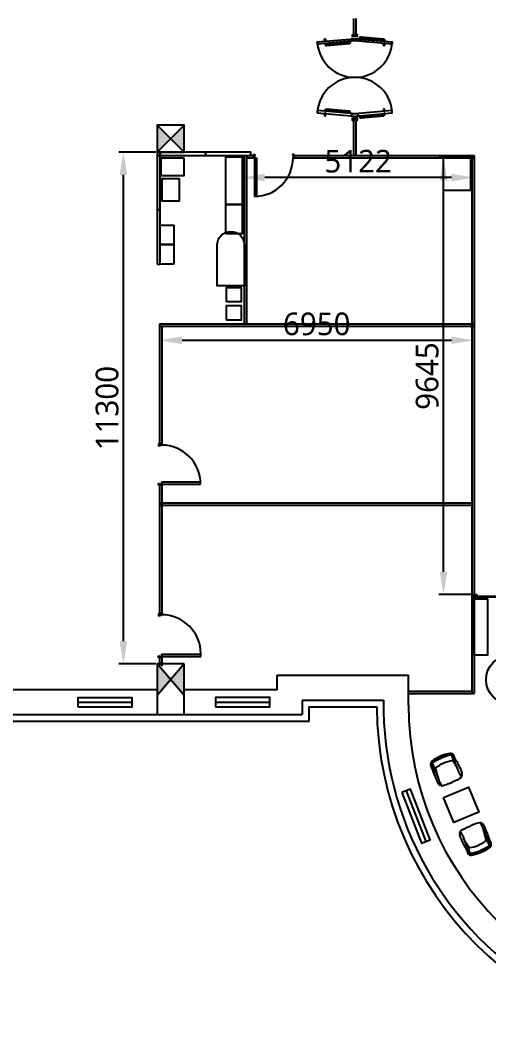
# Model space of a CAD drawing. Header units: millimetres. Extents: x -126150 to 252300, y 0 to 89100.
# Drawn here: x 169887 to 180226, y 18310 to 40906 of the extents above; entities that cross this region are included whole.
import ezdxf
from ezdxf.xclip import XClip

# ---------------------------------------------------------------- set-up
doc = ezdxf.new("R2010")
doc.units = ezdxf.units.MM
doc.header["$LTSCALE"] = 1500
doc.header["$XCLIPFRAME"] = 0
doc.linetypes.add('CEN', pattern=[62, 60, -1, 0, -1])
doc.layers.get('Defpoints').update_dxf_attribs({"color": 167})
doc.layers.add('arch', color=8, linetype='Continuous')
doc.layers.add('XREF', color=7, linetype='CEN')
doc.styles.add('명칭3', font='malgun.ttf', dxfattribs={"height": 500})
doc.dimstyles.new('칫수선$0', dxfattribs={"dimtxt": 500, "dimasz": 500, "dimexe": 100, "dimexo": 30, "dimgap": 100, "dimtad": 1, "dimdec": 0, "dimzin": 0, "dimdsep": 46, "dimtxsty": '명칭3', "dimcen": 0, "dimclrt": 256, "dimadec": 0, "dimazin": 0, "dimtfac": 1.142857, "dimtdec": 0, "dimtix": 1, "dimtofl": 0, "dimtmove": 0, "dimatfit": 3, "dimfxl": 1, "dimtolj": 1, "dimtzin": 0, "dimarcsym": 0})

# ---------------------------------------------------------------- blocks, each defined once
blk = doc.blocks.new('문틀3')
at = {"color": 0}
for p, q in [((-15, 32), (-15, -38)), ((13, 32), (-15, 32)), ((13, -18), (13, 32)), ((-15, -38), (25, -38)), ((25, -18), (13, -18)), ((25, -38), (25, -18))]:
    blk.add_line(p, q, dxfattribs=at)
blk = doc.blocks.new('1')
at = {"color": 0}
for p, q in [((133331, 9955, 0), (133332, 9957, 0)), ((133331, 9953, 0), (133331, 9955, 0)), ((133331, 9952, 0), (133331, 9953, 0)), ((133331, 9947, 0), (133331, 9952, 0)), ((133331, 9941, 0), (133331, 9947, 0)), ((133331, 9939, 0), (133331, 9947, 0)), ((133332, 9966, 0), (133333, 9967, 0)), ((133332, 9965, 0), (133332, 9966, 0)), ((133332, 9963, 0), (133332, 9965, 0)), ((133332, 9962, 0), (133332, 9963, 0)), ((133332, 9961, 0), (133332, 9962, 0)), ((133332, 9960, 0), (133332, 9961, 0)), ((133332, 9958, 0), (133332, 9960, 0)), ((133332, 9957, 0), (133332, 9958, 0)), ((133333, 9967, 0), (133334, 9969, 0)), ((133334, 9970, 0), (133336, 9971, 0)), ((133334, 9969, 0), (133334, 9970, 0)), ((133336, 9971, 0), (133337, 9973, 0)), ((133337, 9973, 0), (133338, 9974, 0)), ((133338, 9974, 0), (133340, 9975, 0)), ((133340, 9975, 0), (133342, 9975, 0)), ((133342, 9975, 0), (133343, 9975, 0)), ((133343, 9975, 0), (133390, 9982, 0)), ((133343, 9975, 0), (133343, 9975, 0)), ((133390, 9982, 0), (133443, 9987, 0)), ((133443, 9987, 0), (133504, 9990, 0)), ((133504, 9990, 0), (133572, 9991, 0)), ((133640, 9990, 0), (133572, 9991, 0)), ((133700, 9987, 0), (133640, 9990, 0)), ((133754, 9982, 0), (133700, 9987, 0)), ((133801, 9975, 0), (133754, 9982, 0)), ((133801, 9975, 0), (133801, 9975, 0)), ((133802, 9975, 0), (133801, 9975, 0)), ((133804, 9975, 0), (133802, 9975, 0)), ((133805, 9974, 0), (133804, 9975, 0)), ((133807, 9973, 0), (133805, 9974, 0)), ((133808, 9971, 0), (133807, 9973, 0)), ((133810, 9970, 0), (133808, 9971, 0)), ((133810, 9969, 0), (133810, 9970, 0)), ((133811, 9967, 0), (133810, 9969, 0)), ((133812, 9966, 0), (133811, 9967, 0)), ((133812, 9965, 0), (133812, 9966, 0)), ((133812, 9963, 0), (133812, 9965, 0)), ((133812, 9962, 0), (133812, 9963, 0)), ((133812, 9961, 0), (133812, 9962, 0)), ((133812, 9960, 0), (133812, 9961, 0)), ((133812, 9958, 0), (133812, 9960, 0)), ((133812, 9957, 0), (133812, 9958, 0)), ((133812, 9955, 0), (133812, 9957, 0)), ((133812, 9953, 0), (133812, 9955, 0)), ((133812, 9952, 0), (133812, 9953, 0)), ((133812, 9947, 0), (133812, 9952, 0)), ((133813, 9941, 0), (133812, 9947, 0)), ((133813, 9939, 0), (133812, 9947, 0)), ((133281, 9860, 0), (133282, 9871, 0)), ((133281, 9846, 0), (133281, 9860, 0)), ((133281, 9831, 0), (133281, 9846, 0)), ((133281, 9814, 0), (133281, 9831, 0)), ((133281, 9797, 0), (133281, 9814, 0)), ((133281, 9778, 0), (133281, 9797, 0)), ((133282, 9758, 0), (133281, 9778, 0)), ((133282, 9880, 0), (133284, 9887, 0)), ((133282, 9871, 0), (133282, 9880, 0)), ((133282, 9737, 0), (133282, 9758, 0)), ((133283, 9715, 0), (133282, 9737, 0)), ((133284, 9887, 0), (133286, 9893, 0)), ((133295, 9933, 0), (133295, 9897, 0)), ((133322, 9933, 0), (133322, 9897, 0)), ((133331, 9939, 0), (133331, 9941, 0)), ((133331, 9923, 0), (133331, 9939, 0)), ((133331, 9901, 0), (133331, 9923, 0)), ((133332, 9892, 0), (133331, 9901, 0)), ((133331, 9893, 0), (133333, 9887, 0)), ((133333, 9887, 0), (133335, 9880, 0)), ((133335, 9737, 0), (133334, 9715, 0)), ((133335, 9880, 0), (133335, 9871, 0)), ((133335, 9871, 0), (133336, 9860, 0)), ((133336, 9797, 0), (133335, 9778, 0)), ((133335, 9778, 0), (133335, 9758, 0)), ((133335, 9758, 0), (133335, 9737, 0)), ((133336, 9860, 0), (133336, 9846, 0)), ((133336, 9846, 0), (133336, 9831, 0)), ((133336, 9831, 0), (133336, 9814, 0)), ((133336, 9814, 0), (133336, 9797, 0)), ((133337, 9764, 0), (133336, 9789, 0)), ((133338, 9754, 0), (133337, 9764, 0)), ((133341, 9717, 0), (133338, 9754, 0)), ((133344, 9684, 0), (133341, 9717, 0)), ((133799, 9684, 0), (133803, 9717, 0)), ((133803, 9717, 0), (133806, 9754, 0)), ((133806, 9754, 0), (133807, 9764, 0)), ((133807, 9764, 0), (133808, 9789, 0)), ((133809, 9871, 0), (133808, 9860, 0)), ((133808, 9860, 0), (133808, 9846, 0)), ((133808, 9846, 0), (133808, 9831, 0)), ((133808, 9831, 0), (133808, 9814, 0)), ((133808, 9814, 0), (133808, 9797, 0)), ((133808, 9797, 0), (133808, 9778, 0)), ((133808, 9778, 0), (133809, 9758, 0)), ((133811, 9887, 0), (133809, 9880, 0)), ((133809, 9880, 0), (133809, 9871, 0)), ((133809, 9758, 0), (133809, 9737, 0)), ((133809, 9737, 0), (133810, 9715, 0)), ((133813, 9893, 0), (133811, 9887, 0)), ((133812, 9901, 0), (133813, 9923, 0)), ((133812, 9892, 0), (133812, 9901, 0)), ((133813, 9939, 0), (133813, 9941, 0)), ((133813, 9923, 0), (133813, 9939, 0)), ((133822, 9933, 0), (133822, 9897, 0)), ((133849, 9933, 0), (133849, 9897, 0)), ((133860, 9887, 0), (133858, 9893, 0)), ((133862, 9880, 0), (133860, 9887, 0)), ((133861, 9715, 0), (133862, 9737, 0)), ((133862, 9871, 0), (133862, 9880, 0)), ((133863, 9860, 0), (133862, 9871, 0)), ((133862, 9778, 0), (133863, 9797, 0)), ((133862, 9758, 0), (133862, 9778, 0)), ((133862, 9737, 0), (133862, 9758, 0)), ((133863, 9846, 0), (133863, 9860, 0)), ((133863, 9831, 0), (133863, 9846, 0)), ((133863, 9814, 0), (133863, 9831, 0)), ((133863, 9797, 0), (133863, 9814, 0)), ((133283, 9690, 0), (133283, 9715, 0)), ((133284, 9664, 0), (133283, 9690, 0)), ((133285, 9636, 0), (133284, 9664, 0)), ((133285, 9605, 0), (133285, 9636, 0)), ((133286, 9604, 0), (133285, 9605, 0)), ((133287, 9601, 0), (133286, 9604, 0)), ((133288, 9599, 0), (133287, 9601, 0)), ((133290, 9597, 0), (133288, 9599, 0)), ((133290, 9597, 0), (133290, 9597, 0)), ((133294, 9595, 0), (133290, 9597, 0)), ((133300, 9593, 0), (133294, 9595, 0)), ((133295, 9594, 0), (133295, 9461, 0)), ((133306, 9592, 0), (133300, 9593, 0)), ((133311, 9592, 0), (133306, 9592, 0)), ((133317, 9593, 0), (133311, 9592, 0)), ((133323, 9595, 0), (133317, 9593, 0)), ((133322, 9594, 0), (133322, 9563, 0)), ((133322, 9563, 0), (133322, 9461, 0)), ((133327, 9597, 0), (133323, 9595, 0)), ((133329, 9599, 0), (133327, 9597, 0)), ((133327, 9597, 0), (133327, 9597, 0)), ((133330, 9601, 0), (133329, 9599, 0)), ((133331, 9604, 0), (133330, 9601, 0)), ((133332, 9605, 0), (133331, 9604, 0)), ((133333, 9664, 0), (133332, 9636, 0)), ((133332, 9636, 0), (133332, 9605, 0)), ((133334, 9691, 0), (133333, 9664, 0)), ((133334, 9715, 0), (133334, 9691, 0)), ((133340, 9454, 0), (133349, 9531, 0)), ((133349, 9653, 0), (133344, 9684, 0)), ((133353, 9624, 0), (133349, 9653, 0)), ((133349, 9531, 0), (133350, 9535, 0)), ((133350, 9538, 0), (133351, 9542, 0)), ((133350, 9535, 0), (133350, 9538, 0)), ((133351, 9542, 0), (133352, 9545, 0)), ((133352, 9545, 0), (133353, 9548, 0)), ((133358, 9598, 0), (133353, 9624, 0)), ((133353, 9548, 0), (133355, 9551, 0)), ((133355, 9551, 0), (133356, 9553, 0)), ((133356, 9553, 0), (133358, 9556, 0)), ((133363, 9574, 0), (133358, 9598, 0)), ((133358, 9556, 0), (133361, 9558, 0)), ((133361, 9558, 0), (133365, 9560, 0)), ((133366, 9563, 0), (133363, 9574, 0)), ((133365, 9560, 0), (133370, 9560, 0)), ((133366, 9563, 0), (133366, 9562, 0)), ((133367, 9560, 0), (133366, 9562, 0)), ((133370, 9560, 0), (133372, 9560, 0)), ((133372, 9560, 0), (133372, 9560, 0)), ((133372, 9560, 0), (133423, 9546, 0)), ((133423, 9546, 0), (133476, 9535, 0)), ((133476, 9535, 0), (133526, 9529, 0)), ((133526, 9529, 0), (133572, 9528, 0)), ((133618, 9529, 0), (133572, 9528, 0)), ((133668, 9535, 0), (133618, 9529, 0)), ((133721, 9546, 0), (133668, 9535, 0)), ((133772, 9560, 0), (133721, 9546, 0)), ((133772, 9560, 0), (133772, 9560, 0)), ((133774, 9560, 0), (133772, 9560, 0)), ((133779, 9560, 0), (133774, 9560, 0)), ((133777, 9560, 0), (133778, 9562, 0)), ((133778, 9563, 0), (133781, 9574, 0)), ((133778, 9563, 0), (133778, 9562, 0)), ((133783, 9558, 0), (133779, 9560, 0)), ((133781, 9574, 0), (133786, 9598, 0)), ((133786, 9556, 0), (133783, 9558, 0)), ((133786, 9598, 0), (133791, 9624, 0)), ((133788, 9553, 0), (133786, 9556, 0)), ((133789, 9551, 0), (133788, 9553, 0)), ((133790, 9548, 0), (133789, 9551, 0)), ((133792, 9545, 0), (133790, 9548, 0)), ((133791, 9624, 0), (133795, 9653, 0)), ((133793, 9542, 0), (133792, 9545, 0)), ((133793, 9538, 0), (133793, 9542, 0)), ((133794, 9535, 0), (133793, 9538, 0)), ((133795, 9531, 0), (133794, 9535, 0)), ((133795, 9653, 0), (133799, 9684, 0)), ((133804, 9454, 0), (133795, 9531, 0)), ((133810, 9715, 0), (133810, 9691, 0)), ((133810, 9691, 0), (133811, 9664, 0)), ((133811, 9664, 0), (133812, 9636, 0)), ((133812, 9636, 0), (133812, 9605, 0)), ((133812, 9605, 0), (133813, 9604, 0)), ((133813, 9604, 0), (133814, 9601, 0)), ((133814, 9601, 0), (133815, 9599, 0)), ((133815, 9599, 0), (133817, 9597, 0)), ((133817, 9597, 0), (133821, 9595, 0)), ((133817, 9597, 0), (133817, 9597, 0)), ((133821, 9595, 0), (133827, 9593, 0)), ((133822, 9594, 0), (133822, 9563, 0)), ((133822, 9563, 0), (133822, 9461, 0)), ((133827, 9593, 0), (133832, 9592, 0)), ((133832, 9592, 0), (133838, 9592, 0)), ((133838, 9592, 0), (133844, 9593, 0)), ((133844, 9593, 0), (133850, 9595, 0)), ((133849, 9594, 0), (133849, 9461, 0)), ((133850, 9595, 0), (133854, 9597, 0)), ((133854, 9597, 0), (133856, 9599, 0)), ((133854, 9597, 0), (133854, 9597, 0)), ((133856, 9599, 0), (133857, 9601, 0)), ((133857, 9601, 0), (133858, 9604, 0)), ((133858, 9604, 0), (133859, 9605, 0)), ((133859, 9636, 0), (133860, 9664, 0)), ((133859, 9605, 0), (133859, 9636, 0)), ((133860, 9664, 0), (133861, 9690, 0)), ((133861, 9690, 0), (133861, 9715, 0)), ((133295, 9461, 0), (133322, 9461, 0)), ((133339, 9440, 0), (133340, 9454, 0)), ((133339, 9431, 0), (133339, 9440, 0)), ((133340, 9429, 0), (133339, 9431, 0)), ((133339, 9431, 0), (133339, 9431, 0)), ((133341, 9427, 0), (133340, 9429, 0)), ((133342, 9426, 0), (133341, 9427, 0)), ((133344, 9425, 0), (133342, 9426, 0)), ((133346, 9424, 0), (133344, 9425, 0)), ((133349, 9423, 0), (133346, 9424, 0)), ((133351, 9423, 0), (133349, 9423, 0)), ((133400, 9412, 0), (133351, 9423, 0)), ((133351, 9423, 0), (133351, 9423, 0)), ((133355, 9386, 0), (133361, 9412, 0)), ((133453, 9405, 0), (133400, 9412, 0)), ((133511, 9401, 0), (133453, 9405, 0)), ((133572, 9399, 0), (133511, 9401, 0)), ((133572, 9399, 0), (133632, 9401, 0)), ((133632, 9401, 0), (133690, 9405, 0)), ((133690, 9405, 0), (133744, 9412, 0)), ((133744, 9412, 0), (133793, 9423, 0)), ((133789, 9386, 0), (133783, 9412, 0)), ((133793, 9423, 0), (133795, 9423, 0)), ((133793, 9423, 0), (133793, 9423, 0)), ((133795, 9423, 0), (133798, 9424, 0)), ((133798, 9424, 0), (133800, 9425, 0)), ((133800, 9425, 0), (133802, 9426, 0)), ((133802, 9426, 0), (133803, 9427, 0)), ((133803, 9427, 0), (133804, 9429, 0)), ((133805, 9440, 0), (133804, 9454, 0)), ((133804, 9429, 0), (133805, 9431, 0)), ((133805, 9431, 0), (133805, 9440, 0)), ((133805, 9431, 0), (133805, 9431, 0)), ((133849, 9461, 0), (133822, 9461, 0))]:
    blk.add_line(p, q, dxfattribs=at)
for centre, radius, start, end in [((133308, 9933, 0), 13.3, 0, 180), ((133835, 9933, 0), 13.3, 0, 180), ((133308, 9854, 0), 45.5, 59.464, 120.1902), ((133835, 9854, 0), 45.5, 59.8098, 120.536), ((133372, 9461, 0), 76.7, 180, 257.0037), ((133372, 9461, 0), 50, 180, 257.0037), ((133572, 10328, 0), 967, 257.0037, 282.9963), ((133572, 10328, 0), 940, 257.0037, 282.9963), ((133772, 9461, 0), 50, 282.9963, 0), ((133772, 9461, 0), 76.7, 282.9963, 0)]:
    blk.add_arc(centre, radius, start, end, dxfattribs=at)
for points, knots in [([(133331, 9947, 0), (133331, 9948, 0), (133331, 9949, 0), (133331, 9951, 0), (133331, 9951, 0)], [0, 0, 0, 0, 3.144716, 4.374955, 4.374955, 4.374955, 4.374955]), ([(133812, 9947, 0), (133812, 9948, 0), (133812, 9949, 0), (133812, 9951, 0), (133812, 9951, 0)], [0, 0, 0, 0, 3.144716, 4.374955, 4.374955, 4.374955, 4.374955]), ([(133331, 9939, 0), (133331, 9939, 0), (133331, 9935, 0), (133331, 9928, 0), (133331, 9919, 0), (133331, 9911, 0), (133331, 9904, 0), (133331, 9898, 0), (133332, 9895, 0), (133332, 9893, 0)], [0, 0, 0, 0, 2.508809, 11.774259, 20.413863, 28.277147, 35.372913, 41.760594, 46.39044, 46.39044, 46.39044, 46.39044]), ([(133336, 9789, 0), (133336, 9787, 0), (133336, 9780, 0), (133337, 9772, 0), (133337, 9766, 0), (133337, 9764, 0)], [0, 0, 0, 0, 6.602502, 20.084004, 24.910806, 24.910806, 24.910806, 24.910806]), ([(133808, 9789, 0), (133808, 9787, 0), (133808, 9780, 0), (133807, 9772, 0), (133807, 9766, 0), (133807, 9764, 0)], [0, 0, 0, 0, 6.602502, 20.084004, 24.910806, 24.910806, 24.910806, 24.910806]), ([(133813, 9939, 0), (133813, 9939, 0), (133813, 9935, 0), (133813, 9928, 0), (133813, 9919, 0), (133813, 9911, 0), (133813, 9904, 0), (133812, 9898, 0), (133812, 9895, 0), (133812, 9893, 0)], [0, 0, 0, 0, 2.508809, 11.774259, 20.413863, 28.277147, 35.372913, 41.760594, 46.39044, 46.39044, 46.39044, 46.39044]), ([(133368, 9565, 0), (133368, 9565, 0), (133368, 9565, 0), (133368, 9564, 0), (133368, 9564, 0), (133368, 9563, 0), (133368, 9563, 0), (133368, 9563, 0)], [0, 0, 0, 0, 0.51218, 1.056524, 1.604318, 2.125846, 2.593214, 2.593214, 2.593214, 2.593214]), ([(133351, 9426, 0), (133354, 9426, 0), (133359, 9425, 0), (133366, 9423, 0), (133375, 9421, 0), (133384, 9419, 0), (133395, 9417, 0), (133406, 9415, 0), (133419, 9413, 0), (133432, 9411, 0), (133446, 9409, 0), (133459, 9408, 0), (133471, 9407, 0), (133482, 9406, 0), (133495, 9405, 0), (133508, 9405, 0), (133523, 9404, 0), (133539, 9404, 0), (133555, 9403, 0), (133567, 9403, 0), (133572, 9403, 0)], [0, 0, 0, 0, 7.282537, 15.221161, 23.935757, 33.543876, 44.164639, 55.911564, 68.778606, 82.382173, 96.154559, 109.275035, 121.159997, 132.603251, 144.532305, 157.620734, 172.542706, 189.04602, 206.227621, 222.359385, 222.359385, 222.359385, 222.359385]), ([(133351, 9425, 0), (133351, 9425, 0), (133351, 9425, 0), (133351, 9424, 0), (133351, 9423, 0), (133351, 9423, 0), (133351, 9423, 0), (133351, 9423, 0)], [0, 0, 0, 0, 0.513298, 1.672591, 2.491069, 2.896647, 2.937366, 2.937366, 2.937366, 2.937366]), ([(133793, 9426, 0), (133790, 9426, 0), (133785, 9425, 0), (133777, 9423, 0), (133769, 9421, 0), (133759, 9419, 0), (133749, 9417, 0), (133737, 9415, 0), (133725, 9413, 0), (133712, 9411, 0), (133698, 9409, 0), (133685, 9408, 0), (133673, 9407, 0), (133661, 9406, 0), (133649, 9405, 0), (133636, 9405, 0), (133621, 9404, 0), (133605, 9404, 0), (133588, 9403, 0), (133577, 9403, 0), (133572, 9403, 0)], [0, 0, 0, 0, 7.282537, 15.221161, 23.935757, 33.543876, 44.164639, 55.911564, 68.778606, 82.382173, 96.154559, 109.275035, 121.159997, 132.603251, 144.532305, 157.620734, 172.542706, 189.04602, 206.227621, 222.359385, 222.359385, 222.359385, 222.359385]), ([(133793, 9425, 0), (133793, 9425, 0), (133793, 9425, 0), (133793, 9424, 0), (133793, 9423, 0), (133793, 9423, 0), (133793, 9423, 0), (133793, 9423, 0)], [0, 0, 0, 0, 0.513298, 1.672591, 2.491069, 2.896647, 2.937366, 2.937366, 2.937366, 2.937366])]:
    blk.add_open_spline(points, degree=3, knots=knots, dxfattribs=at)
for points in [[(133366, 9562, 0), (133366, 9561, 0), (133366, 9561, 0), (133367, 9560, 0)], [(133368, 9563, 0), (133368, 9562, 0), (133368, 9561, 0), (133368, 9560, 0)], [(133778, 9562, 0), (133778, 9561, 0), (133777, 9561, 0), (133777, 9560, 0)], [(133351, 9426, 0), (133351, 9426, 0), (133351, 9426, 0), (133351, 9425, 0)], [(133793, 9426, 0), (133793, 9426, 0), (133793, 9426, 0), (133793, 9425, 0)]]:
    blk.add_open_spline(points, degree=3, dxfattribs=at)
blk = doc.blocks.new('*D64')
at = {"layer": 'arch', "color": 0, "lineweight": -2}
for p, q in [((155781, 31015), (155781, 30592)), ((162731, 30965), (162731, 30592)), ((156281, 30692), (162231, 30692))]:
    blk.add_line(p, q, dxfattribs=at)
at = {"layer": 'arch', "color": 0}
for points in [[(156281, 30776), (156281, 30609), (155781, 30692)], [(162231, 30609), (162231, 30776), (162731, 30692)]]:
    blk.add_solid(points, dxfattribs=at)
at = {"layer": 'Defpoints', "color": 0}
for p in [(155781, 31045), (162731, 30995), (162731, 30692)]:
    blk.add_point(p, dxfattribs=at)
at = {"layer": 'arch', "color": 0, "insert": (159256, 31051), "char_height": 500, "attachment_point": 5, "style": '명칭3'}
blk.add_mtext('\\A1;6950', dxfattribs=at)
blk = doc.blocks.new('*D65')
at = {"layer": 'arch', "color": 0, "lineweight": -2}
for p, q in [((162701, 34725), (161956, 34725)), ((162056, 25580), (162056, 34225)), ((162701, 25080), (161956, 25080))]:
    blk.add_line(p, q, dxfattribs=at)
at = {"layer": 'arch', "color": 0}
for points in [[(162139, 34225), (161972, 34225), (162056, 34725)], [(161972, 25580), (162139, 25580), (162056, 25080)]]:
    blk.add_solid(points, dxfattribs=at)
at = {"layer": 'Defpoints', "color": 0}
for p in [(162056, 34725), (162731, 34725), (162731, 25080)]:
    blk.add_point(p, dxfattribs=at)
at = {"layer": 'arch', "color": 0, "insert": (161697, 29902), "char_height": 500, "attachment_point": 5, "rotation": 90, "style": '명칭3'}
blk.add_mtext('\\A1;9645', dxfattribs=at)
blk = doc.blocks.new('*D66')
at = {"layer": 'arch', "color": 0, "lineweight": -2}
for p, q in [((155701, 34845), (154887, 34845)), ((154987, 24045), (154987, 34345)), ((155701, 23545), (154887, 23545))]:
    blk.add_line(p, q, dxfattribs=at)
at = {"layer": 'arch', "color": 0}
for points in [[(155070, 34345), (154903, 34345), (154987, 34845)], [(154903, 24045), (155070, 24045), (154987, 23545)]]:
    blk.add_solid(points, dxfattribs=at)
at = {"layer": 'Defpoints', "color": 0}
for p in [(154987, 34845), (155731, 34845), (155731, 23545)]:
    blk.add_point(p, dxfattribs=at)
at = {"layer": 'arch', "color": 0, "insert": (154627, 29195), "char_height": 500, "attachment_point": 5, "rotation": 90, "style": '명칭3'}
blk.add_mtext('\\A1;11300', dxfattribs=at)
blk = doc.blocks.new('*D67')
at = {"layer": 'arch', "color": 0, "lineweight": -2}
for p, q in [((157609, 34714), (157609, 34186)), ((162731, 34695), (162731, 34186)), ((162231, 34286), (158109, 34286))]:
    blk.add_line(p, q, dxfattribs=at)
at = {"layer": 'arch', "color": 0}
for points in [[(158109, 34369), (158109, 34202), (157609, 34286)], [(162231, 34202), (162231, 34369), (162731, 34286)]]:
    blk.add_solid(points, dxfattribs=at)
at = {"layer": 'Defpoints', "color": 0}
for p in [(157609, 34744), (162731, 34725), (157609, 34286)]:
    blk.add_point(p, dxfattribs=at)
at = {"layer": 'arch', "color": 0, "insert": (160170, 34645), "char_height": 500, "attachment_point": 5, "style": '명칭3'}
blk.add_mtext('\\A1;5122', dxfattribs=at)
blk = doc.blocks.new('XR-사무동', base_point=(461, 408.4))
at = {"layer": 'arch'}
h = blk.add_hatch(color=256, dxfattribs=at)
h.dxf.hatch_style = 1
h.paths.add_polyline_path([(156331.1, 35444.7), (156031.1, 35144.7), (156331.1, 34844.7)])
h.paths.add_polyline_path([(155731.1, 35444.7), (155731.1, 34844.7), (156031.1, 35144.7)])
h = blk.add_hatch(color=256, dxfattribs=at)
h.dxf.hatch_style = 1
h.paths.add_polyline_path([(156331.1, 23544.7), (156031.1, 23194.7), (156331.1, 22844.7)])
h.paths.add_polyline_path([(156031.1, 23194.7), (155731.1, 23544.7), (155731.1, 22844.7)])
for p, q in [((160071.1, 37797.5), (160071.1, 37449.5)), ((160121.1, 37797.5), (160121.1, 37449.5)), ((160003.7, 37296.1), (160004.9, 37282.2)), ((160192.9, 37345.9), (160194.2, 37359.9)), ((160234.3, 37393.5), (160728.4, 37350.3)), ((160735.9, 37298.4), (160737.1, 37312.4)), ((160760.8, 37296.3), (160735.9, 37298.4)), ((160762, 37310.2), (160760.8, 37296.3)), ((159435.8, 37246.5), (159460.7, 37248.6)), ((159437.1, 37232.5), (159435.8, 37246.5)), ((159460.7, 37248.6), (159462, 37234.7)), ((159971.3, 37242.1), (159477.1, 37198.9)), ((159437.1, 35765.4), (159435.8, 35751.4)), ((159435.8, 35751.4), (159460.7, 35749.2)), ((159460.7, 35749.2), (159462, 35763.2)), ((159971.3, 35755.8), (159477.1, 35799)), ((160003.7, 35701.8), (160004.9, 35715.7)), ((160760.8, 35701.6), (160735.9, 35699.4)), ((160762, 35687.7), (160760.8, 35701.6)), ((160071.1, 35549.3), (160071.1, 34774.7)), ((160121.1, 35549.3), (160121.1, 34774.7)), ((160121.1, 35549.3), (160121.1, 34774.7)), ((160192.9, 35651.9), (160194.2, 35638)), ((160234.3, 35604.4), (160728.4, 35647.6)), ((160735.9, 35699.4), (160737.1, 35685.5)), ((155731.1, 34844.7), (156331.1, 35444.7)), ((155731.1, 35444.7), (156331.1, 34844.7)), ((157661.1, 31044.7), (157661.1, 34774.7)), ((157661.1, 34774.7), (157851.1, 34774.7)), ((157711.1, 31044.7), (157711.1, 34774.7)), ((157711.1, 34724.7), (157851.1, 34724.7)), ((157854.1, 34724.7), (157929.1, 34724.7)), ((157879.1, 34724.7), (157879.1, 33870.7)), ((157929.1, 34724.7), (157929.1, 33872.2)), ((158761.1, 34774.7), (162731.1, 34774.7)), ((158761.1, 34724.7), (162731.1, 34724.7)), ((160531.1, 34774.7), (162731.1, 34774.7)), ((162681.1, 34724.7), (162681.1, 22894.7)), ((162731.1, 34774.7), (162731.1, 22894.7)), ((155781.1, 31044.7), (155781.1, 28404.7)), ((162731.1, 31044.7), (155781.1, 31044.7)), ((162731.1, 30994.7), (155781.1, 30994.7)), ((155831.1, 30994.7), (155831.1, 28404.7)), ((155831.1, 27567.7), (156688.7, 27567.7)), ((155831.1, 27492.7), (155831.1, 27567.7)), ((155781.1, 27489.7), (155781.1, 24657.9)), ((155831.1, 27517.7), (156690.1, 27517.7)), ((155831.1, 27484.7), (155831.1, 24644.7)), ((162681.1, 27094.7), (155781.1, 27094.7)), ((162681.1, 27044.7), (155781.1, 27044.7)), ((155831.1, 23759.9), (156696.1, 23759.9)), ((155831.1, 23684.9), (155831.1, 23759.9)), ((155831.1, 23734.7), (155831.1, 23494.7)), ((156696.1, 23709.9), (156696.1, 23764.9)), ((156331.1, 23544.7), (155731.1, 22844.7)), ((156331.1, 22844.7), (155731.1, 23544.7)), ((156331.1, 23544.7), (155731.1, 22844.7)), ((156331.1, 22844.7), (155731.1, 23544.7)), ((155781.1, 23684.7), (155781.1, 23494.7)), ((155831.1, 23709.9), (156696.1, 23709.9)), ((158381.4, 23295.1), (161281.1, 23295.1)), ((158381.4, 22974.7), (158381.4, 23295.1)), ((161281.1, 22635.2), (161281.1, 23295.1)), ((155731.1, 22974.7), (150331.1, 22974.7)), ((158381.4, 22974.7), (156331.1, 22974.7)), ((161281.1, 22944.7), (162681.1, 22944.7)), ((161281.1, 22894.7), (162731.1, 22894.7)), ((161281.1, 22894.7), (162731.1, 22894.7)), ((153976.4, 22698.6), (155176.4, 22698.6)), ((157018, 22699.7), (158218, 22699.7)), ((158931.6, 22745.1), (158931.6, 22424.7)), ((158931.6, 22745.1), (160731.1, 22745.1)), ((140381.1, 22424.7), (158931.6, 22424.7)), ((159081.6, 22595.1), (159081.6, 22274.7)), ((159081.6, 22595.1), (160581.1, 22595.1)), ((159081.6, 22274.7), (140231.1, 22274.7)), ((161230.6, 20743.2), (161666.5, 19625.1))]:
    blk.add_line(p, q, dxfattribs=at)
for points in [[(159267.1, 37281.9), (160163.7, 37360.3), (160168, 37310.5), (159271.5, 37232.1)], [(160920.8, 37232.1), (160024.2, 37310.5), (160028.6, 37360.3), (160925.2, 37281.9)], [(160046.1, 37449.3), (160146.1, 37449.3), (160146.1, 37399.3), (160046.1, 37399.3)], [(159267.1, 35716), (160163.7, 35637.6), (160168, 35687.4), (159271.5, 35765.8)], [(160920.8, 35765.8), (160024.2, 35687.4), (160028.6, 35637.6), (160925.2, 35716)], [(160046.1, 35599.3), (160146.1, 35599.3), (160146.1, 35549.3), (160046.1, 35549.3)], [(155731.1, 34844.7), (156331.1, 34844.7), (156331.1, 35444.7), (155731.1, 35444.7)], [(155801.1, 34844.7), (155731.1, 34844.7), (155731.1, 34774.7), (155801.1, 34774.7)], [(155801.1, 34844.7), (155801.1, 34774.7), (156801.1, 34774.7), (156801.1, 34844.7)], [(156801.1, 34844.7), (156801.1, 34774.7), (157801.1, 34774.7), (157801.1, 34844.7)], [(155731.1, 33574.7), (155801.1, 33574.7), (155801.1, 34774.7), (155731.1, 34774.7)], [(156318.1, 34722.7), (156318.1, 34322.7), (155818.1, 34322.7), (155818.1, 34722.7)], [(157609.2, 34743.8), (157609.2, 33693.8), (157249.2, 33693.8), (157249.2, 34743.8)], [(162055.6, 34749), (162655.6, 34749), (162655.6, 33999), (162055.6, 33999)], [(156218.7, 34268), (156218.7, 33768), (155838.7, 33768), (155838.7, 34268)], [(157249.2, 33044.4), (157249.2, 33693.8), (157609.2, 33693.8), (157609.2, 33044.4)], [(155731.1, 32374.7), (155801.1, 32374.7), (155801.1, 33574.7), (155731.1, 33574.7)], [(155801.1, 33234.7), (156101.1, 33234.7), (156101.1, 32804.7), (155801.1, 32804.7)], [(156101.1, 32374.7), (155801.1, 32374.7), (155801.1, 32804.7), (156101.1, 32804.7)], [(157264.1, 31540.1), (157264.1, 31860.1), (157584.1, 31860.1), (157584.1, 31540.1)], [(157264.1, 31140.1), (157264.1, 31460.1), (157584.1, 31460.1), (157584.1, 31140.1)], [(162791.1, 25080.1), (162791.1, 24980.1), (162731.1, 24980.1), (162731.1, 25080.1)], [(172906.1, 25035.1), (162731.1, 25035.1), (162731.1, 25025.1), (172906.1, 25025.1)], [(162731.1, 24980.1), (163031.1, 24980.1), (163031.1, 23740.1), (162731.1, 23740.1)], [(156331.1, 23544.7), (155731.1, 23544.7), (155731.1, 22424.7), (156331.1, 22424.7)], [(153976.4, 22598.6), (155176.4, 22598.6), (155176.4, 22798.6), (153976.4, 22798.6)], [(157018, 22599.7), (158218, 22599.7), (158218, 22799.7), (157018, 22799.7)], [(162052.8, 20592.3), (162605.7, 20825.3), (162838.7, 20272.4), (162285.8, 20039.4)], [(161137.5, 20706.8), (161573.3, 19588.8), (161759.7, 19661.5), (161323.8, 20779.5)]]:
    blk.add_lwpolyline(points, close=True, dxfattribs=at)
for points in [[(159439, 37348.1), (159440, 37348.2, -0.4142136), (159453, 37337.3), (159456.4, 37298.4), (159431.5, 37296.3), (159428.1, 37335.1, -0.4142136)], [(160740, 37196.7), (160739, 37196.8, -0.4142136), (160728.1, 37209.8), (160731.5, 37248.6), (160756.4, 37246.5), (160753, 37207.6, -0.4142136)], [(159439, 35649.8), (159440, 35649.7, 0.4142136), (159453, 35660.6), (159456.4, 35699.4), (159431.5, 35701.6), (159428.1, 35662.8, 0.4142136)], [(160740, 35801.2), (160739, 35801.1, 0.4142136), (160728.1, 35788.1), (160731.5, 35749.2), (160756.4, 35751.4), (160753, 35790.3, 0.4142136)], [(157657, 32794.4), (157657, 31894.4), (157057, 31894.4), (157057, 32794.4, -1)]]:
    blk.add_lwpolyline(points, format="xyb", close=True, dxfattribs=at)
for points in [[(159475, 37223.8), (159969.1, 37267, 0.4142136), (159980, 37280), (159978.8, 37294)], [(160726.2, 37325.4), (160232.1, 37368.6, 0.4142136), (160219.1, 37357.7), (160217.9, 37343.8)], [(159475, 35774.1), (159969.1, 35730.9, -0.4142136), (159980, 35717.9), (159978.8, 35703.9)], [(160726.2, 35672.5), (160232.1, 35629.3, -0.4142136), (160219.1, 35640.2), (160217.9, 35654.1)]]:
    blk.add_lwpolyline(points, format="xyb", dxfattribs=at)
blk.add_circle((163531.1, 23194.7), 535.4, dxfattribs=at)
for centre, radius, start, end in [((160231, 37356.7), 37, 85, 175), ((160725.1, 37313.4), 12, 355, 85), ((160725.1, 37313.4), 37, 355, 85), ((160096.1, 37329.3), 830.4, 183.27475, 356.72525), ((159473.9, 37235.7), 37, 185, 275), ((159473.9, 37235.7), 12, 185, 275), ((159968, 37279), 37, 275, 5), ((160096.1, 35668.6), 830.4, 3.27475, 176.72525), ((159473.9, 35762.2), 37, 85, 175), ((159473.9, 35762.2), 12, 85, 175), ((159968, 35718.9), 37, 355, 85), ((160231, 35641.2), 37, 185, 275), ((160725.1, 35684.4), 12, 275, 5), ((160725.1, 35684.4), 37, 275, 5), ((157879.1, 34724.7), 854, 270, 360), ((155831.1, 27517.7), 859, 0, 90), ((155831.1, 23764.9), 865, 0, 90), ((168066.1, 22646), 7335.7, 179.22581, 0.77419), ((168066.1, 22645), 6785, 180.08261, 359.91739), ((168066.1, 22645.5), 7485.2, 180.38588, 359.61412)]:
    blk.add_arc(centre, radius, start, end, dxfattribs=at)
at = {"layer": 'arch', "xscale": -1}
for p, rotation in [((157866.5, 34757.1), 180), ((155798.8, 27505.1), 270), ((155798.8, 23697.3), 270)]:
    blk.add_blockref('문틀3', p, dxfattribs=dict(at, rotation=rotation))
at = {"layer": 'arch'}
for name, p, rotation in [('문틀3', (158745.8, 34757.1), 180), ('문틀3', (155798.8, 28389.4), 270), ('문틀3', (155798.8, 24634.6), 270), ('1', (281440.4, 82015.2, -0.3), 202.8562315052708), ('1', (43439.2, -41124.6, -0.3), 22.85623150527094)]:
    blk.add_blockref(name, p, dxfattribs=dict(at, rotation=rotation))
dim = blk.add_linear_dim(base=(154986.6, 34844.7), p1=(155731.1, 23544.7), p2=(155731.1, 34844.7), angle=90, dimstyle='칫수선$0', override={"dimclrt": 0}, dxfattribs=at)
dim.commit()
dim.dimension.update_dxf_attribs({"geometry": '*D66', "text_midpoint": (154986.6, 29194.7), "dimtype": 128})
for base, p1, p2, picture, middle in [((157609.2, 34285.6), (162731.1, 34724.7), (157609.2, 34743.8), '*D67', (160170.2, 34645.3)), ((162731.1, 30692.3), (155781.1, 31044.7), (162731.1, 30994.7), '*D64', (159256.1, 31050.6))]:
    dim = blk.add_linear_dim(base=base, p1=p1, p2=p2, dimstyle='칫수선$0', override={"dimpost": '', "dimclrt": 0}, dxfattribs=at)
    dim.commit()
    dim.dimension.update_dxf_attribs({"geometry": picture, "text_midpoint": middle})
dim = blk.add_linear_dim(base=(162055.6, 34724.7), p1=(162731.1, 25080.1), p2=(162731.1, 34724.7), angle=90, dimstyle='칫수선$0', override={"dimpost": '', "dimclrt": 0}, dxfattribs=at)
dim.commit()
dim.dimension.update_dxf_attribs({"geometry": '*D65', "text_midpoint": (161697.3, 29902.4)})

msp = doc.modelspace()

# ---------------------------------------------------------------- block references
at = {"layer": 'XREF'}
ref = msp.add_blockref('XR-사무동', (17636, 3558.4), dxfattribs=at)
XClip(ref).set_block_clipping_path([(122959.57041176, 7987.6163593146), (212271.3042388193, 71918.024120137)])

doc.saveas('drawing.dxf')
